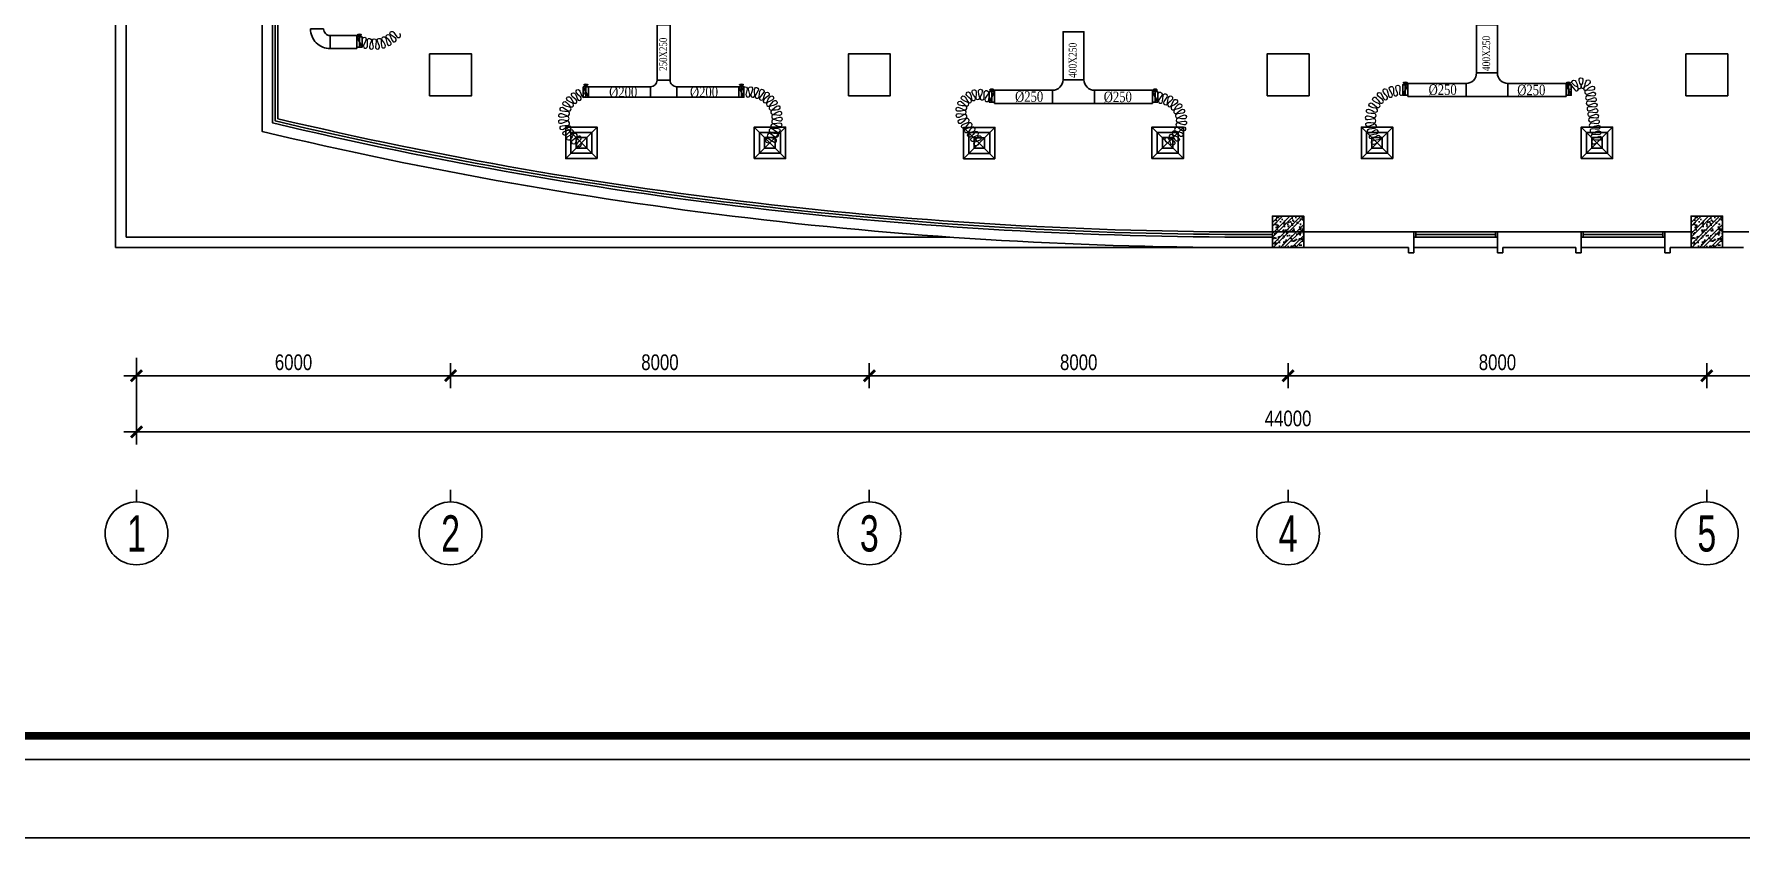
# Model space of a CAD drawing. Header units: metres. Extents: x 352651 to 1421851, y -87441 to -24441.
# Drawn here: x 1171776 to 1204382, y -87441 to -72082 of the extents above; entities that cross this region are included whole.
import ezdxf
from ezdxf.enums import TextEntityAlignment as Align

# ---------------------------------------------------------------- set-up
doc = ezdxf.new("R2010")
doc.units = ezdxf.units.M
doc.header["$LTSCALE"] = 300
doc.header["$MEASUREMENT"] = 0
doc.header["$PDMODE"] = 2
doc.linetypes.add('DASHED2', pattern=[0.375, 0.25, -0.125])
doc.layers.get('0').update_dxf_attribs({"linetype": 'CONTINUOUS'})
doc.layers.get('Defpoints').update_dxf_attribs({"linetype": 'CONTINUOUS'})
for name, color, linetype in [('0-TEXT', 7, 'CONTINUOUS'), ('0-THAY', 7, 'CONTINUOUS'), ('CUA', 8, 'CONTINUOUS'), ('CUAGIO', 2, 'CONTINUOUS'), ('DIM', 1, 'CONTINUOUS'), ('HATCH', 145, 'CONTINUOUS'), ('NOITHAT', 145, 'CONTINUOUS'), ('TEXT', 4, 'CONTINUOUS'), ('THAY', 9, 'CONTINUOUS'), ('TUONG', 7, 'CONTINUOUS'), ('vach', 6, 'CONTINUOUS')]:
    doc.layers.add(name, color=color, linetype=linetype)
doc.layers.add('noi mem', color=5, linetype='BATTING', lineweight=0)
doc.styles.add('CHUKICHTHUOC', font='vnshx.shx', dxfattribs={"width": 0.8, "height": 300, "bigfont": '@extfont2.shx'})
doc.styles.add('CHUTENTRUC', font='VnAvantH.TTF', dxfattribs={"width": 0.8})
doc.styles.add('PHU', font='vntimeh.shx', dxfattribs={"width": 0.8})
doc.linetypes.add('BATTING', pattern='A,0.0001,-0.1,[134,ltypeshp.shx,S=0.1,R=0,X=-0.1,Y=0],-0.2,[134,ltypeshp.shx,S=0.1,R=180,X=0.1,Y=0],-0.1', length=0.4001)
doc.dimstyles.new('150', dxfattribs={"dimscale": 150, "dimtxt": 2, "dimasz": 0.1, "dimexe": 1, "dimexo": 0, "dimgap": 0.7, "dimtad": 1, "dimdec": 0, "dimzin": 0, "dimdsep": 46, "dimtxsty": 'CHUKICHTHUOC', "dimblk": 'ARR', "dimcen": 0, "dimdle": 1, "dimclrd": 3, "dimclre": 3, "dimclrt": 3, "dimadec": 0, "dimazin": 0, "dimtfac": 1, "dimtdec": 0, "dimtix": 1, "dimtmove": 2, "dimatfit": 3, "dimldrblk": 'ARR', "dimfxl": 1, "dimtolj": 1, "dimtzin": 0, "dimarcsym": 0})

# ---------------------------------------------------------------- blocks, each defined once
blk = doc.blocks.new('ARR')
at = {"color": 1}
for p, q in [((-16, 0), (16, 0)), ((0, -16), (0, 16))]:
    blk.add_line(p, q, dxfattribs=at)
at = {"color": 3, "const_width": 3.6}
blk.add_lwpolyline([(-7.1, -7.1), (7.1, 7.1)], dxfattribs=at)
blk = doc.blocks.new('*D122')
at = {"layer": 'Defpoints', "color": 0, "transparency": 16777216}
for p in [(1179732, -78749), (1187732, -78609), (1187732, -78749)]:
    blk.add_point(p, dxfattribs=at)
at = {"layer": 'DIM', "color": 3, "lineweight": -2, "transparency": 16777216}
for p, q in [((1179732, -78749), (1179732, -78459)), ((1187732, -78749), (1187732, -78459)), ((1179747, -78609), (1187717, -78609))]:
    blk.add_line(p, q, dxfattribs=at)
at = {"layer": 'DIM', "color": 3, "lineweight": -2, "transparency": 16777216, "xscale": 15, "yscale": 15, "zscale": 15, "rotation": 180}
blk.add_blockref('ARR', (1179732, -78609), dxfattribs=at)
at = {"layer": 'DIM', "color": 3, "lineweight": -2, "transparency": 16777216, "xscale": 15, "yscale": 15, "zscale": 15}
blk.add_blockref('ARR', (1187732, -78609), dxfattribs=at)
at = {"layer": 'DIM', "color": 3, "transparency": 16777216, "insert": (1183732, -78354), "char_height": 300, "attachment_point": 5, "style": 'CHUKICHTHUOC'}
blk.add_mtext('\\A1;8000', dxfattribs=at)
blk = doc.blocks.new('*D123')
at = {"layer": 'Defpoints', "color": 0, "transparency": 16777216}
for p in [(1187732, -78749), (1195732, -78609), (1195732, -78749)]:
    blk.add_point(p, dxfattribs=at)
at = {"layer": 'DIM', "color": 3, "lineweight": -2, "transparency": 16777216}
for p, q in [((1187732, -78749), (1187732, -78459)), ((1195732, -78749), (1195732, -78459)), ((1187747, -78609), (1195717, -78609))]:
    blk.add_line(p, q, dxfattribs=at)
at = {"layer": 'DIM', "color": 3, "lineweight": -2, "transparency": 16777216, "xscale": 15, "yscale": 15, "zscale": 15, "rotation": 180}
blk.add_blockref('ARR', (1187732, -78609), dxfattribs=at)
at = {"layer": 'DIM', "color": 3, "lineweight": -2, "transparency": 16777216, "xscale": 15, "yscale": 15, "zscale": 15}
blk.add_blockref('ARR', (1195732, -78609), dxfattribs=at)
at = {"layer": 'DIM', "color": 3, "transparency": 16777216, "insert": (1191732, -78354), "char_height": 300, "attachment_point": 5, "style": 'CHUKICHTHUOC'}
blk.add_mtext('\\A1;8000', dxfattribs=at)
blk = doc.blocks.new('*D124')
at = {"layer": 'Defpoints', "color": 0, "transparency": 16777216}
for p in [(1195732, -78749), (1203732, -78609), (1203732, -78749)]:
    blk.add_point(p, dxfattribs=at)
at = {"layer": 'DIM', "color": 3, "lineweight": -2, "transparency": 16777216}
for p, q in [((1195732, -78749), (1195732, -78459)), ((1203732, -78749), (1203732, -78459)), ((1195747, -78609), (1203717, -78609))]:
    blk.add_line(p, q, dxfattribs=at)
at = {"layer": 'DIM', "color": 3, "lineweight": -2, "transparency": 16777216, "xscale": 15, "yscale": 15, "zscale": 15, "rotation": 180}
blk.add_blockref('ARR', (1195732, -78609), dxfattribs=at)
at = {"layer": 'DIM', "color": 3, "lineweight": -2, "transparency": 16777216, "xscale": 15, "yscale": 15, "zscale": 15}
blk.add_blockref('ARR', (1203732, -78609), dxfattribs=at)
at = {"layer": 'DIM', "color": 3, "transparency": 16777216, "insert": (1199732, -78354), "char_height": 300, "attachment_point": 5, "style": 'CHUKICHTHUOC'}
blk.add_mtext('\\A1;8000', dxfattribs=at)
blk = doc.blocks.new('*D125')
at = {"layer": 'Defpoints', "color": 0, "transparency": 16777216}
for p in [(1203732, -78749), (1211732, -78609), (1211732, -78749)]:
    blk.add_point(p, dxfattribs=at)
at = {"layer": 'DIM', "color": 3, "lineweight": -2, "transparency": 16777216}
for p, q in [((1203732, -78749), (1203732, -78459)), ((1211732, -78749), (1211732, -78459)), ((1203747, -78609), (1211717, -78609))]:
    blk.add_line(p, q, dxfattribs=at)
at = {"layer": 'DIM', "color": 3, "lineweight": -2, "transparency": 16777216, "xscale": 15, "yscale": 15, "zscale": 15, "rotation": 180}
blk.add_blockref('ARR', (1203732, -78609), dxfattribs=at)
at = {"layer": 'DIM', "color": 3, "lineweight": -2, "transparency": 16777216, "xscale": 15, "yscale": 15, "zscale": 15}
blk.add_blockref('ARR', (1211732, -78609), dxfattribs=at)
at = {"layer": 'DIM', "color": 3, "transparency": 16777216, "insert": (1207732, -78354), "char_height": 300, "attachment_point": 5, "style": 'CHUKICHTHUOC'}
blk.add_mtext('\\A1;8000', dxfattribs=at)
blk = doc.blocks.new('*D127')
at = {"layer": 'Defpoints', "color": 0, "transparency": 16777216}
for p in [(1173732, -78265), (1217732, -78265), (1217732, -79683)]:
    blk.add_point(p, dxfattribs=at)
at = {"layer": 'DIM', "color": 3, "lineweight": -2, "transparency": 16777216}
for p, q in [((1173732, -78265), (1173732, -79833)), ((1217732, -78265), (1217732, -79833)), ((1173747, -79683), (1217717, -79683))]:
    blk.add_line(p, q, dxfattribs=at)
at = {"layer": 'DIM', "color": 3, "lineweight": -2, "transparency": 16777216, "xscale": 15, "yscale": 15, "zscale": 15, "rotation": 180}
blk.add_blockref('ARR', (1173732, -79683), dxfattribs=at)
at = {"layer": 'DIM', "color": 3, "lineweight": -2, "transparency": 16777216, "xscale": 15, "yscale": 15, "zscale": 15}
blk.add_blockref('ARR', (1217732, -79683), dxfattribs=at)
at = {"layer": 'DIM', "color": 3, "transparency": 16777216, "insert": (1195732, -79428), "char_height": 300, "attachment_point": 5, "style": 'CHUKICHTHUOC'}
blk.add_mtext('\\A1;44000', dxfattribs=at)
blk = doc.blocks.new('*D131')
at = {"layer": 'Defpoints', "color": 0, "transparency": 16777216}
for p in [(1173732, -78749), (1179732, -78609), (1179732, -78749)]:
    blk.add_point(p, dxfattribs=at)
at = {"layer": 'DIM', "color": 3, "lineweight": -2, "transparency": 16777216}
for p, q in [((1173732, -78749), (1173732, -78459)), ((1179732, -78749), (1179732, -78459)), ((1173747, -78609), (1179717, -78609))]:
    blk.add_line(p, q, dxfattribs=at)
at = {"layer": 'DIM', "color": 3, "lineweight": -2, "transparency": 16777216, "xscale": 15, "yscale": 15, "zscale": 15, "rotation": 180}
blk.add_blockref('ARR', (1173732, -78609), dxfattribs=at)
at = {"layer": 'DIM', "color": 3, "lineweight": -2, "transparency": 16777216, "xscale": 15, "yscale": 15, "zscale": 15}
blk.add_blockref('ARR', (1179732, -78609), dxfattribs=at)
at = {"layer": 'DIM', "color": 3, "transparency": 16777216, "insert": (1176732, -78354), "char_height": 300, "attachment_point": 5, "style": 'CHUKICHTHUOC'}
blk.add_mtext('\\A1;6000', dxfattribs=at)
blk = doc.blocks.new('cot1')
at = {"layer": 'vach'}
blk.add_lwpolyline([(-400, -400), (400, -400), (400, 400), (-400, 400)], close=True, dxfattribs=at)
blk = doc.blocks.new('TENTRUC')
at = {"layer": '0-THAY'}
blk.add_line((0, -1.4), (0, -0.4), dxfattribs=at)
blk.add_circle((0, -4), 2.6, dxfattribs=at)
at = {"layer": '0-TEXT', "style": 'CHUTENTRUC', "width": 0.7}
blk.add_attdef('E5', text='', height=3, dxfattribs=at).set_placement((0, -4), align=Align.MIDDLE_CENTER)
blk = doc.blocks.new('SAD')
at = {"layer": 'CUAGIO', "color": 8}
for p, q in [((-300, -300), (300, 300)), ((300, -300), (-300, 300))]:
    blk.add_line(p, q, dxfattribs=at)
at = {"layer": 'CUAGIO'}
blk.add_lwpolyline([(300, -300), (300, 300), (-300, 300), (-300, -300)], close=True, dxfattribs=at)
at = {"layer": 'CUAGIO', "color": 8}
for points in [[(200, -200), (200, 200), (-200, 200), (-200, -200)], [(100, -100), (100, 100), (-100, 100), (-100, -100)]]:
    blk.add_lwpolyline(points, close=True, dxfattribs=at)
blk = doc.blocks.new('1-van gio D200')
at = {"layer": 'CUAGIO'}
h = blk.add_hatch(dxfattribs=at)
h.set_pattern_fill('ANSI31', color=256, scale=100, style=0)
edge = h.paths.add_edge_path()
edge.add_ellipse((486127, -58494), major_axis=(-38.1, 0), ratio=0.310482, start_angle=0, end_angle=360, ccw=False)
for p, q in [((486167, -58437), (486087, -58277)), ((486127, -58257), (486127, -58494))]:
    blk.add_line(p, q, dxfattribs=at)
at = {"layer": 'CUAGIO', "const_width": 3}
for points in [[(486127, -58457), (486177, -58457), (486177, -58257), (486077, -58257), (486077, -58457), (486127, -58457)], [(486167, -58437), (486087, -58277)], [(486127, -58257), (486127, -58494)]]:
    blk.add_lwpolyline(points, dxfattribs=at)
at = {"layer": 'CUAGIO'}
blk.add_lwpolyline([(486177, -58457), (486077, -58457), (486077, -58257), (486177, -58257)], close=True, dxfattribs=at)
at = {"layer": 'CUAGIO', "const_width": 5.35}
blk.add_lwpolyline([(486131, -58357, -1), (486123, -58357, -1)], format="xyb", close=True, dxfattribs=at)
at = {"layer": 'CUAGIO', "extrusion": (0, 0, -1)}
blk.add_ellipse((486127, -58494), major_axis=(-38.1, 0), ratio=0.310482, start_param=-1.570796, end_param=4.712389, dxfattribs=at)

msp = doc.modelspace()

# ---------------------------------------------------------------- hatches: boundary and pattern name
at = {"layer": 'NOITHAT', "linetype": 'Continuous'}
h = msp.add_hatch(dxfattribs=at)
h.set_pattern_fill('ANSI32,_O', color=256, scale=400)
h.set_pattern_definition([(45, (825834.75, -388850.56), (-106.066017, 106.066017), []), (45, (825905.46, -388850.56), (-106.066017, 106.066017), [])])
h.paths.add_polyline_path([(1195732.1, -75959.6), (1195732.1, -75559.6), (1195432.1, -75559.6), (1195432.1, -75959.6)])
h.paths.add_polyline_path([(1196032.1, -75959.6), (1196032.1, -75559.6), (1195732.1, -75559.6), (1195732.1, -75959.6)])
h.paths.add_polyline_path([(1195732.1, -75959.6), (1195732.1, -76159.6), (1196032.1, -76159.6), (1196032.1, -75959.6)])
h.paths.add_polyline_path([(1195732.1, -76159.6), (1195732.1, -75959.6), (1195432.1, -75959.6), (1195432.1, -76159.6)])
h = msp.add_hatch(dxfattribs=at)
h.set_pattern_fill('AR-CONC,_O', color=256, scale=30)
h.set_pattern_definition([(50, (825834.75, -388850.56), (215.178055, -18.82564), [22.5, -247.5]), (355, (825834.75, -388850.56), (-41.6254, 225.65764), [18, -198]), (100.4514, (825852.68, -388852.12), (173.552815, 206.83186), [19.12206, -210.34263]), (46.1842, (825834.75, -388790.56), (320.17231, -49.6557), [33.75, -371.25]), (96.6356, (825861.43, -388794.7), (280.39881, 292.23536), [28.68309, -315.5139]), (351.1842, (825834.75, -388790.56), (280.39858, 292.23558), [27, -297]), (21, (825864.75, -388805.56), (179.072116, -120.78567), [22.5, -247.5]), (326, (825864.75, -388805.56), (72.9946, 217.54501), [18, -198]), (71.4514, (825879.68, -388815.62), (252.06679, 96.75915), [19.12206, -210.34263]), (37.5, (825834.75, -388850.556), (3.647957, 99.868156), [0, -195.6, 0, -201, 0, -198.75]), (7.5, (825834.75, -388850.56), (78.920861, 118.323514), [0, -114.6, 0, -191.1, 0, -75.75]), (327.5, (825767.85, -388850.556), (160.146731, -6.766462), [0, -75, 0, -234, 0, -310.5]), (317.5, (825737.85, -388850.56), (174.95585, 30.031495), [0, -97.5, 0, -155.4, 0, -220.5])])
h.paths.add_polyline_path([(1195732.1, -75959.6), (1195732.1, -75559.6), (1195432.1, -75559.6), (1195432.1, -75959.6)])
h.paths.add_polyline_path([(1196032.1, -75959.6), (1196032.1, -75559.6), (1195732.1, -75559.6), (1195732.1, -75959.6)])
h.paths.add_polyline_path([(1195732.1, -75959.6), (1195732.1, -76159.6), (1196032.1, -76159.6), (1196032.1, -75959.6)])
h.paths.add_polyline_path([(1195732.1, -76159.6), (1195732.1, -75959.6), (1195432.1, -75959.6), (1195432.1, -76159.6)])
h = msp.add_hatch(dxfattribs=at)
h.set_pattern_fill('ANSI32,_O', color=256, scale=400)
h.set_pattern_definition([(45, (833834.75, -388850.56), (-106.066017, 106.066017), []), (45, (833905.46, -388850.56), (-106.066017, 106.066017), [])])
h.paths.add_polyline_path([(1203732.1, -75959.6), (1203732.1, -75559.6), (1203432.1, -75559.6), (1203432.1, -75959.6)])
h.paths.add_polyline_path([(1204032.1, -75959.6), (1204032.1, -75559.6), (1203732.1, -75559.6), (1203732.1, -75959.6)])
h.paths.add_polyline_path([(1203732.1, -75959.6), (1203732.1, -76159.6), (1204032.1, -76159.6), (1204032.1, -75959.6)])
h.paths.add_polyline_path([(1203732.1, -76159.6), (1203732.1, -75959.6), (1203432.1, -75959.6), (1203432.1, -76159.6)])
h = msp.add_hatch(dxfattribs=at)
h.set_pattern_fill('AR-CONC,_O', color=256, scale=30)
h.set_pattern_definition([(50, (833834.75, -388850.56), (215.178055, -18.82564), [22.5, -247.5]), (355, (833834.75, -388850.56), (-41.6254, 225.65764), [18, -198]), (100.4514, (833852.68, -388852.12), (173.552815, 206.83186), [19.12206, -210.34263]), (46.1842, (833834.75, -388790.56), (320.17231, -49.6557), [33.75, -371.25]), (96.6356, (833861.43, -388794.7), (280.39881, 292.23536), [28.68309, -315.5139]), (351.1842, (833834.75, -388790.56), (280.39858, 292.23558), [27, -297]), (21, (833864.75, -388805.56), (179.072116, -120.78567), [22.5, -247.5]), (326, (833864.75, -388805.56), (72.9946, 217.54501), [18, -198]), (71.4514, (833879.68, -388815.62), (252.06679, 96.75915), [19.12206, -210.34263]), (37.5, (833834.75, -388850.556), (3.647957, 99.868156), [0, -195.6, 0, -201, 0, -198.75]), (7.5, (833834.75, -388850.56), (78.920861, 118.323514), [0, -114.6, 0, -191.1, 0, -75.75]), (327.5, (833767.85, -388850.556), (160.146731, -6.766462), [0, -75, 0, -234, 0, -310.5]), (317.5, (833737.85, -388850.56), (174.95585, 30.031495), [0, -97.5, 0, -155.4, 0, -220.5])])
h.paths.add_polyline_path([(1203732.1, -75959.6), (1203732.1, -75559.6), (1203432.1, -75559.6), (1203432.1, -75959.6)])
h.paths.add_polyline_path([(1204032.1, -75959.6), (1204032.1, -75559.6), (1203732.1, -75559.6), (1203732.1, -75959.6)])
h.paths.add_polyline_path([(1203732.1, -75959.6), (1203732.1, -76159.6), (1204032.1, -76159.6), (1204032.1, -75959.6)])
h.paths.add_polyline_path([(1203732.1, -76159.6), (1203732.1, -75959.6), (1203432.1, -75959.6), (1203432.1, -76159.6)])

# ---------------------------------------------------------------- linework, layer by layer
for const_width in [150, 51.9]:
    msp.add_lwpolyline([(1159500.9, -85490.5), (1241700.9, -85490.5), (1241700.9, -26390.5), (1159500.9, -26390.5)], close=True, dxfattribs=dict(const_width=const_width))
at = {"layer": 'CUA', "linetype": 'Continuous'}
for p, q in [((1199732.1, -75859.6), (1198132.1, -75859.6)), ((1198132.1, -75959.6), (1199732.1, -75959.6)), ((1199692.1, -75909.6), (1198172.1, -75909.6)), ((1202932.1, -75859.6), (1201332.1, -75859.6)), ((1201332.1, -75959.6), (1202932.1, -75959.6)), ((1202892.1, -75909.6), (1201372.1, -75909.6))]:
    msp.add_line(p, q, dxfattribs=at)
for points in [[(1195426.9, -75959.6, -0.0595991), (1176332.1, -73780.3), (1176332.1, -70559.6)], [(1195425.5, -75909.7, -0.0594735), (1176382.1, -73739.9), (1176382.1, -70559.6)], [(1195424.2, -75859.7, -0.0593477), (1176432.1, -73699.5), (1176432.1, -70559.6)]]:
    msp.add_lwpolyline(points, format="xyb", dxfattribs=at)
for points in [[(1198132.1, -75859.6), (1198172.1, -75859.6), (1198172.1, -75959.6), (1198132.1, -75959.6)], [(1199732.1, -75859.6), (1199692.1, -75859.6), (1199692.1, -75959.6), (1199732.1, -75959.6)], [(1201332.1, -75859.6), (1201372.1, -75859.6), (1201372.1, -75959.6), (1201332.1, -75959.6)], [(1202932.1, -75859.6), (1202892.1, -75859.6), (1202892.1, -75959.6), (1202932.1, -75959.6)]]:
    msp.add_lwpolyline(points, close=True, dxfattribs=at)
at = {"layer": 'CUAGIO'}
for p, q in [((1177432.1, -72108.6), (1177432.1, -72358.6)), ((1177942.1, -72108.6), (1177942.1, -72358.6)), ((1183927, -72962.6), (1183677, -72962.6)), ((1191832.1, -72955.8), (1191432.1, -72955.8)), ((1198022, -73024.2), (1198022, -73274.2)), ((1199132.1, -73024.2), (1199132.1, -73274.2)), ((1199732.1, -72824.2), (1199332.1, -72824.2)), ((1199932.3, -73024.2), (1199932.3, -73274.2)), ((1201042.3, -73024.2), (1201042.3, -73274.2)), ((1182366.8, -73087.6), (1182366.8, -73287.6)), ((1182366.8, -73287.6), (1183552, -73287.6)), ((1183552, -73087.6), (1183552, -73287.6)), ((1185237.2, -73287.6), (1183552, -73287.6)), ((1184052, -73087.6), (1184052, -73287.6)), ((1185237.2, -73087.6), (1185237.2, -73287.6)), ((1190122, -73155.8), (1190122, -73405.8)), ((1191232.1, -73155.8), (1191232.1, -73405.8)), ((1192032.3, -73155.8), (1192032.3, -73405.8)), ((1193142.3, -73155.8), (1193142.3, -73405.8))]:
    msp.add_line(p, q, dxfattribs=at)
at = {"layer": 'CUAGIO', "ltscale": 1.5}
for p, q in [((1198022, -73274.2), (1201042.3, -73274.2)), ((1190122, -73405.8), (1193142.3, -73405.8))]:
    msp.add_line(p, q, dxfattribs=at)
at = {"layer": 'CUAGIO'}
msp.add_lwpolyline([(1177307.1, -71983.6), (1177057.1, -71983.6), (1177057.1, -71983.6, 0.4142136), (1177432.1, -72358.6), (1177432.1, -72358.6), (1177432.1, -72108.6, -0.4142136), (1177307.1, -71983.6)], format="xyb", close=True, dxfattribs=at)
for points in [[(1182366.8, -73087.6), (1183552, -73087.6, 0.4142136), (1183677, -72962.6), (1183677, -71903.5), (1183927, -71903.5), (1183927, -72962.6, 0.4142136), (1184052, -73087.6), (1185237.2, -73087.6)], [(1190122, -73155.8), (1191232.1, -73155.8, 0.4142136), (1191432.1, -72955.8), (1191432.1, -72035.8), (1191832.1, -72035.8), (1191832.1, -72955.8, 0.4142136), (1192032.1, -73155.8), (1193142.3, -73155.8)], [(1198022, -73024.2), (1199132.1, -73024.2, 0.4142136), (1199332.1, -72824.2), (1199332.1, -71904.2), (1199732.1, -71904.2), (1199732.1, -72824.2, 0.4142136), (1199932.1, -73024.2), (1201042.3, -73024.2)]]:
    msp.add_lwpolyline(points, format="xyb", dxfattribs=at)
for points in [[(1177942.1, -72108.6), (1177432.1, -72108.6)], [(1177432.1, -72358.6), (1177942.1, -72358.6)]]:
    msp.add_lwpolyline(points, dxfattribs=at)
msp.add_lwpolyline([(1177942.1, -72133.6), (1177992.1, -72133.6), (1177992.1, -72333.6), (1177942.1, -72333.6)], close=True, dxfattribs=at)
at = {"layer": 'Defpoints', "linetype": 'DASHED2'}
msp.add_lwpolyline([(1154550.9, -87440.5), (1243650.9, -87440.5), (1243650.9, -24440.5), (1154550.9, -24440.5)], close=True, dxfattribs=at)
msp.add_lwpolyline([(1154550.9, -87440.5), (1243650.9, -87440.5), (1243650.9, -24440.5), (1154550.9, -24440.5)], close=True, dxfattribs=at)
at = {"layer": 'HATCH', "linetype": 'ByBlock'}
msp.add_lwpolyline([(1159050.9, -85940.5), (1242150.9, -85940.5), (1242150.9, -25940.5), (1159050.9, -25940.5)], close=True, dxfattribs=at)
at = {"layer": 'noi mem', "linetype": 'ByBlock', "ltscale": 1.5}
for points in [[(1178042.1, -72233.6), (1178043.1, -72182.4, -1.3333333), (1178116, -72200.1), (1178093.5, -72246.1), (1178071.1, -72292.1, 1.3333333), (1178144, -72309.8), (1178145, -72258.6), (1178142.9, -72208, -1.3333333), (1178216.8, -72221.4), (1178197.1, -72268), (1178182, -72317.6, 1.3333333), (1178256.7, -72323.7), (1178249.9, -72272.3), (1178238.1, -72223.1, -1.3333333), (1178313.1, -72222), (1178302.8, -72271.5), (1178297.5, -72323.1, 1.3333333), (1178372.1, -72314.7), (1178355.5, -72265.6), (1178334.5, -72219.6, -1.3333333), (1178407.8, -72204.1), (1178407.3, -72254.6), (1178412, -72306.2, 1.3333333), (1178483.5, -72283.7), (1178457.8, -72238.7), (1178428.3, -72197.6, -1.3333333), (1178497.3, -72168.2), (1178506.5, -72218), (1178521.1, -72267.7, 1.3333333), (1178586.9, -72231.8), (1178553, -72192.6), (1178516.1, -72157.9, -1.3333333), (1178578.2, -72115.8), (1178596.8, -72162.8), (1178620.7, -72208.8, 1.3333333), (1178678.4, -72160.9), (1178637.5, -72129), (1178594.7, -72102.1, -1.3333333), (1178647.5, -72048.8), (1178674.8, -72091.4), (1178707.1, -72131.9, 1.3333333), (1178754.5, -72073.8)], [(1201142.3, -73149.2), (1201097.1, -73125.2, -1.3333333), (1201145.6, -73068), (1201176.7, -73108.6), (1201207.7, -73149.3, 1.3333333), (1201256.3, -73092.1), (1201211.2, -73068.1), (1201170.3, -73033.9, -1.3333333), (1201229.3, -72987.5), (1201252.9, -73035.3), (1201258.7, -73084, 1.3333333), (1201329.3, -73058.8), (1201302.8, -73017.4), (1201290.8, -72965.5, -1.3333333), (1201365.8, -72964), (1201355.8, -73016.3), (1201331, -73058.7, 1.3333333), (1201402.6, -73081.1), (1201406.4, -73032.2), (1201428.1, -72983.5, -1.3333333), (1201488.8, -73027.5), (1201449.4, -73063.3), (1201404, -73082.2, 1.3333333), (1201447.7, -73143.2), (1201480.2, -73106.4), (1201526.8, -73080.6, -1.3333333), (1201548.8, -73152.3), (1201495.7, -73157.1), (1201444.7, -73153.1, 1.3333333), (1201454.8, -73227.4), (1201502.9, -73209.9), (1201551, -73192.3, -1.3333333), (1201561.1, -73266.6), (1201510.1, -73262.6), (1201459.1, -73258.6, 1.3333333), (1201469.2, -73332.9), (1201517.3, -73315.4), (1201565.3, -73297.9, -1.3333333), (1201575.4, -73372.2), (1201524.4, -73368.1), (1201473.4, -73364.1, 1.3333333), (1201483.5, -73438.4), (1201531.6, -73420.9), (1201579.7, -73403.4, -1.3333333), (1201589.8, -73477.7), (1201538.8, -73473.7), (1201487.8, -73469.6, 1.3333333), (1201497.9, -73543.9), (1201546, -73526.4), (1201594.1, -73508.9, -1.3333333), (1201604.2, -73583.2), (1201553.2, -73579.2), (1201502.1, -73575.2, 1.3333333), (1201512.3, -73649.5), (1201560.3, -73631.9), (1201608.4, -73614.4, -1.3333333), (1201618.5, -73688.7), (1201567.5, -73684.7), (1201516.5, -73680.7, 1.3333333), (1201526.6, -73755), (1201574.7, -73737.5), (1201622.8, -73720, -1.3333333), (1201632.9, -73794.3), (1201581.9, -73790.2), (1201530.9, -73786.2, 1.3333333), (1201541, -73860.5), (1201589.1, -73843), (1201637.1, -73825.5, -1.3333333), (1201647.2, -73899.8), (1201596.2, -73895.8), (1201545.2, -73891.7, 1.3333333), (1201555.3, -73966), (1201603.4, -73948.5), (1201651.5, -73931, -1.3333333), (1201661.6, -74005.3), (1201610.6, -74001.3), (1201559.6, -73997.2, 1.3333333), (1201569.7, -74071.6), (1201617.8, -74054), (1201665.9, -74036.5, -1.3333333), (1201676, -74110.8), (1201625, -74106.8), (1201573.9, -74102.8, 1.3333333), (1201584.1, -74177.1), (1201632.1, -74159.6)], [(1182232.1, -74159.6), (1182217.9, -74208.7, -1.3333333), (1182152, -74173), (1182185.5, -74134.3), (1182218.9, -74095.6, 1.3333333), (1182153, -74059.8), (1182138.8, -74108.9), (1182120.9, -74157.7, -1.3333333), (1182057.6, -74117.5), (1182094, -74080.5), (1182133.4, -74049, 1.3333333), (1182074.9, -74002), (1182052.6, -74047.3), (1182024.4, -74090.9, -1.3333333), (1181971.5, -74037.7), (1182015.2, -74009.7), (1182060.6, -73987.6, 1.3333333), (1182013.9, -73928.9), (1181982.2, -73968.1), (1181945, -74004.4, -1.3333333), (1181905.2, -73940.9), (1181954, -73923.2), (1182003.1, -73911.7, 1.3333333), (1181970.6, -73844.1), (1181931, -73875.4), (1181886.7, -73902.6, -1.3333333), (1181861.9, -73831.8), (1181913.4, -73825.3), (1181963.9, -73825, 1.3333333), (1181947, -73751.9), (1181901.5, -73773.6), (1181852.3, -73790.3, -1.3333333), (1181843.7, -73715.8), (1181895.4, -73720.9), (1181944.7, -73731.7, 1.3333333), (1181944.4, -73656.7), (1181895.2, -73667.9), (1181843.6, -73673.3, -1.3333333), (1181851.6, -73598.7), (1181900.9, -73615.1), (1181946.6, -73636.5, 1.3333333), (1181962.9, -73563.3), (1181912.4, -73563.3), (1181860.9, -73557.2, -1.3333333), (1181885.2, -73486.3), (1181929.6, -73513.1), (1181969.5, -73544.1, 1.3333333), (1182001.5, -73476.3), (1181952.3, -73465.1), (1181903.4, -73447.8, -1.3333333), (1181942.7, -73384), (1181980.2, -73420), (1182012.2, -73459, 1.3333333), (1182058.4, -73399.9), (1182012.9, -73378.2), (1181969, -73350.5, -1.3333333), (1182021.5, -73297), (1182050, -73340.3), (1182072.6, -73385.4, 1.3333333), (1182130.8, -73338), (1182091.1, -73306.8), (1182053.8, -73271.6, -1.3333333), (1182115.7, -73229.3), (1182134.9, -73276.8), (1182153.9, -73324.4, 1.3333333), (1182216, -73282.3), (1182178.9, -73247.1), (1182141.8, -73211.8, -1.3333333), (1182203.9, -73169.8), (1182222.9, -73217.3), (1182241.8, -73264.9, 1.3333333), (1182303.9, -73222.8), (1182266.8, -73187.6)], [(1185337.2, -73187.6), (1185324, -73137.7, -1.3333333), (1185399, -73136.6), (1185387.3, -73186.8), (1185375.6, -73237, 1.3333333), (1185450.6, -73235.9), (1185437.4, -73186.1), (1185426.7, -73135.1, -1.3333333), (1185501.7, -73137.6), (1185487.5, -73187.8), (1185468.8, -73235.2, 1.3333333), (1185543.2, -73244.8), (1185537.2, -73194.2), (1185536.4, -73142.1, -1.3333333), (1185609.5, -73158.9), (1185586, -73205.4), (1185558.7, -73248.4, 1.3333333), (1185629.8, -73272), (1185633.6, -73221.2), (1185642.7, -73169.9, -1.3333333), (1185711.3, -73200.3), (1185679.4, -73241.5), (1185644.4, -73278.5, 1.3333333), (1185709.7, -73315.2), (1185723.1, -73266), (1185741.8, -73217.4, -1.3333333), (1185803.3, -73260.2), (1185764.2, -73294.7), (1185722.8, -73324.3, 1.3333333), (1185780, -73372.8), (1185802.4, -73327.1), (1185830, -73282.9, -1.3333333), (1185882.3, -73336.6), (1185837.4, -73363), (1185791, -73384.2, 1.3333333), (1185837.9, -73442.7), (1185868.7, -73402.1), (1185904.2, -73363.9, -1.3333333), (1185945.3, -73426.7), (1185896.2, -73444), (1185846.6, -73456, 1.3333333), (1185881.6, -73522.4), (1185919.5, -73488.3), (1185961.6, -73457.6, -1.3333333), (1185990, -73527), (1185938.5, -73534.7), (1185887.6, -73537.1, 1.3333333), (1185909.3, -73608.9), (1185953, -73582.7), (1186000.1, -73560.5, -1.3333333), (1186014.8, -73634.1), (1185962.8, -73631.8), (1185912.4, -73624.4, 1.3333333), (1185920, -73699), (1185967.9, -73681.6), (1186018.4, -73668.9, -1.3333333), (1186018.8, -73743.9), (1185968.2, -73731.8), (1185920.1, -73714.9, 1.3333333), (1185913.3, -73789.6), (1185963.7, -73781.7), (1186015.7, -73778.8, -1.3333333), (1186001.9, -73852.5), (1185954.4, -73830.9), (1185910.4, -73805.2, 1.3333333), (1185889.6, -73877.3), (1185940.5, -73879), (1185991.9, -73885.2, -1.3333333), (1185965.4, -73955.3), (1185922.8, -73925.9), (1185880.7, -73896.2, 1.3333333), (1185853.6, -73966.2), (1185904.7, -73972.6), (1185955.8, -73979.1, -1.3333333), (1185928.6, -74049.1), (1185886.5, -74019.4), (1185844.4, -73989.7, 1.3333333), (1185817.3, -74059.6), (1185868.4, -74066.1), (1185919.5, -74072.6, -1.3333333), (1185892.4, -74142.5), (1185850.3, -74112.8), (1185808.2, -74083.2, 1.3333333), (1185781, -74153.1), (1185832.1, -74159.6)], [(1189832.1, -74164.2), (1189798.4, -74203, -1.3333333), (1189754.8, -74141.9), (1189802.4, -74122.5), (1189850, -74103.2, 1.3333333), (1189806.4, -74042.1), (1189772.6, -74080.9), (1189738.8, -74119.6, -1.3333333), (1189695.2, -74058.5), (1189742.8, -74039.2), (1189790.4, -74019.8, 1.3333333), (1189746.9, -73958.7), (1189713.1, -73997.5), (1189679.3, -74036.2, -1.3333333), (1189635.7, -73975.2), (1189683.3, -73955.8), (1189730.9, -73936.4, 1.3333333), (1189687.3, -73875.4), (1189653.6, -73914.1), (1189619.8, -73952.8, -1.3333333), (1189576.2, -73891.8), (1189623.8, -73872.4), (1189671.4, -73853, 1.3333333), (1189627.8, -73792), (1189594, -73830.7), (1189560.2, -73869.4, -1.3333333), (1189516.7, -73808.4), (1189564.3, -73789), (1189611.8, -73770.6, 1.3333333), (1189569.2, -73708.9), (1189535.1, -73746.9), (1189495.3, -73780.8, -1.3333333), (1189460.9, -73714.2), (1189511.7, -73701.4), (1189562, -73697.1, 1.3333333), (1189538.1, -73626), (1189495.4, -73652.9), (1189447.2, -73673.4, -1.3333333), (1189434.4, -73599.5), (1189486.6, -73602.5), (1189535.9, -73613.4, 1.3333333), (1189534.4, -73538.4), (1189485.6, -73551.3), (1189433.5, -73556.4, -1.3333333), (1189443.4, -73482.1), (1189492.3, -73500.6), (1189536.1, -73525.7, 1.3333333), (1189557.1, -73453.7), (1189506.7, -73451.4), (1189455.4, -73440.7, -1.3333333), (1189487.1, -73372.7), (1189528.3, -73405.1), (1189562.5, -73442.2, 1.3333333), (1189604.1, -73379.7), (1189556.6, -73362.5), (1189511, -73336.9, -1.3333333), (1189561.5, -73281.5), (1189591.1, -73324.7), (1189612.7, -73370.3, 1.3333333), (1189671, -73323.2), (1189631, -73292.5), (1189595, -73254.5, -1.3333333), (1189659.9, -73216.7), (1189675.2, -73266.8), (1189682.1, -73316.8, 1.3333333), (1189751.9, -73289.3), (1189722.8, -73248), (1189699.9, -73201, -1.3333333), (1189773.1, -73184.4), (1189772.7, -73236.7), (1189764.3, -73286.5, 1.3333333), (1189839.1, -73281.1), (1189823.8, -73233.1), (1189816, -73181.3, -1.3333333), (1189890.8, -73187.4), (1189874.8, -73237.2), (1189851.9, -73282.2, 1.3333333), (1189924.9, -73299.5), (1189924.6, -73249), (1189928.8, -73197.8, -1.3333333), (1190000.1, -73221.1), (1189973.3, -73264.9), (1189946.4, -73308.8, 1.3333333), (1190017.7, -73332.1), (1190022, -73280.8)], [(1193242.3, -73280.8), (1193246.2, -73229.6, -1.3333333), (1193317.6, -73252.5), (1193290.8, -73296.4), (1193264.1, -73340.4, 1.3333333), (1193335.5, -73363.3), (1193339.4, -73312), (1193343.2, -73260.7, -1.3333333), (1193414.6, -73283.6), (1193387.9, -73327.6), (1193359.2, -73369.4, 1.3333333), (1193429.4, -73395.9), (1193435.6, -73345.6), (1193448.2, -73295, -1.3333333), (1193514.8, -73329.4), (1193480.8, -73368.9), (1193443.3, -73403, 1.3333333), (1193505.5, -73445), (1193523, -73397.4), (1193547, -73351.1, -1.3333333), (1193603.9, -73400), (1193561.7, -73430.6), (1193517.3, -73455.1, 1.3333333), (1193568.1, -73510.3), (1193596.2, -73468.1), (1193630.2, -73428.5, -1.3333333), (1193674.3, -73489.2), (1193626.1, -73509.3), (1193577.3, -73522.9, 1.3333333), (1193614, -73588.3), (1193651.1, -73553.7), (1193693.3, -73523, -1.3333333), (1193722.2, -73592.2), (1193670.7, -73600.7), (1193620.1, -73602.7, 1.3333333), (1193640.7, -73674.8), (1193684.8, -73649.6), (1193732.9, -73629.5, -1.3333333), (1193745, -73703.5), (1193693, -73699.9), (1193643.3, -73690.2, 1.3333333), (1193646.7, -73765.1), (1193695.4, -73750.8), (1193746.9, -73742.3, -1.3333333), (1193741.6, -73817.1), (1193691.8, -73801.6), (1193645.7, -73780.6, 1.3333333), (1193631.8, -73854.3), (1193682.4, -73851.6), (1193734.4, -73855.3, -1.3333333), (1193712.1, -73926.9), (1193667.2, -73900.3), (1193627.1, -73869.2, 1.3333333), (1193596.6, -73937.7), (1193646.5, -73946.8), (1193696.3, -73962.3, -1.3333333), (1193658, -74026.8), (1193620.5, -73990.6), (1193588.7, -73951.2, 1.3333333), (1193543.2, -74010.8), (1193589.6, -74031.1), (1193634.5, -74057.7, -1.3333333), (1193582.4, -74111.6), (1193554.3, -74067.7), (1193532.4, -74022, 1.3333333), (1193474.3, -74069.5), (1193514.9, -74100), (1193553.8, -74133.6, -1.3333333), (1193493, -74177.4), (1193473.5, -74129.8), (1193454, -74082.2, 1.3333333), (1193393.2, -74126), (1193432.1, -74159.6)], [(1197432.1, -74159.6), (1197388.1, -74184.6, -1.3333333), (1197362.3, -74114.2), (1197412.2, -74104.9), (1197462, -74095.6, 1.3333333), (1197436.3, -74025.2), (1197392.2, -74050.2), (1197348.1, -74075.3, -1.3333333), (1197322.4, -74004.9), (1197372.2, -73995.6), (1197422.1, -73986.3, 1.3333333), (1197396.3, -73915.9), (1197352.2, -73940.9), (1197307.5, -73965.6, -1.3333333), (1197282.6, -73894.8), (1197332.9, -73886), (1197382.7, -73882, 1.3333333), (1197364.2, -73809.4), (1197318.6, -73829.7), (1197269.6, -73845.4, -1.3333333), (1197258.7, -73771.2), (1197310.1, -73772.1), (1197359.7, -73778.4, 1.3333333), (1197356.4, -73703.5), (1197307.6, -73714), (1197256.4, -73719.3, -1.3333333), (1197261, -73644.5), (1197311.1, -73655.9), (1197358.3, -73672.3, 1.3333333), (1197370.6, -73598.3), (1197320.6, -73598.5), (1197269.4, -73593.2, -1.3333333), (1197289.3, -73520.9), (1197336, -73542.4), (1197378.8, -73568.1, 1.3333333), (1197406, -73498.2), (1197357, -73488.2), (1197308, -73472.5, -1.3333333), (1197342.3, -73405.8), (1197383.6, -73436.4), (1197420.3, -73470.4, 1.3333333), (1197461.2, -73407.5), (1197415.3, -73387.7), (1197370.6, -73362.3, -1.3333333), (1197417.8, -73304), (1197451.9, -73342.5), (1197480.9, -73383.2, 1.3333333), (1197533.8, -73330.1), (1197493, -73301.3), (1197454.4, -73267.3, -1.3333333), (1197512.6, -73219.9), (1197538.1, -73264.5), (1197558.1, -73310.3, 1.3333333), (1197620.8, -73269.2), (1197586.8, -73232.7), (1197556, -73191.4, -1.3333333), (1197622.6, -73157), (1197638.4, -73205.9), (1197648.6, -73254.9, 1.3333333), (1197718.4, -73227.5), (1197692.6, -73184.7), (1197670.9, -73138.1, -1.3333333), (1197743.2, -73118), (1197748.7, -73169.2), (1197748.5, -73219.1, 1.3333333), (1197822.5, -73206.7), (1197806, -73159.5), (1197793.1, -73110.4, -1.3333333), (1197867.8, -73103.6), (1197864, -73154.3), (1197859.9, -73204.8, 1.3333333), (1197934.6, -73198.3), (1197922, -73149.2)]]:
    msp.add_lwpolyline(points, format="xyb", dxfattribs=at)
at = {"layer": 'THAY'}
for p, q in [((1173332.1, -76159.6), (1173332.1, -56359.6)), ((1173532.1, -75959.6), (1173532.1, -69159.6)), ((1189264.4, -75959.6), (1173532.1, -75959.6)), ((1195431.6, -76159.6), (1173332.1, -76159.6))]:
    msp.add_line(p, q, dxfattribs=at)
at = {"layer": 'THAY', "linetype": 'Continuous'}
for p, q in [((1198132.1, -76159.6), (1199732.1, -76159.6)), ((1201332.1, -76159.6), (1202932.1, -76159.6))]:
    msp.add_line(p, q, dxfattribs=at)
at = {"layer": 'THAY', "linetype": 'ByBlock'}
msp.add_lwpolyline([(1159050.9, -85940.5), (1242150.9, -85940.5), (1242150.9, -25940.5), (1159050.9, -25940.5)], close=True, dxfattribs=at)
at = {"layer": 'THAY'}
msp.add_lwpolyline([(1195432.1, -76159.6, -0.0601002), (1176132.1, -73941.6), (1176132.1, -70559.6)], format="xyb", dxfattribs=at)
at = {"layer": 'TUONG'}
for p, q in [((1195432.1, -75859.6), (1195432.1, -76159.6)), ((1195432.1, -75859.6), (1198132.1, -75859.6)), ((1198132.1, -76259.6), (1198132.1, -75859.6)), ((1199732.1, -76259.6), (1199732.1, -75859.6)), ((1199732.1, -75859.6), (1201332.1, -75859.6)), ((1201332.1, -76259.6), (1201332.1, -75859.6)), ((1202932.1, -76259.6), (1202932.1, -75859.6)), ((1202932.1, -75859.6), (1203432.1, -75859.6)), ((1204032.1, -75859.6), (1204532.1, -75859.6)), ((1195432.1, -76159.6), (1198032.1, -76159.6)), ((1198032.1, -76259.6), (1198032.1, -76159.6)), ((1198032.1, -76259.6), (1198132.1, -76259.6)), ((1199832.1, -76259.6), (1199732.1, -76259.6)), ((1199832.1, -76159.6), (1201232.1, -76159.6)), ((1199832.1, -76259.6), (1199832.1, -76159.6)), ((1201232.1, -76259.6), (1201232.1, -76159.6)), ((1201232.1, -76259.6), (1201332.1, -76259.6)), ((1203032.1, -76259.6), (1202932.1, -76259.6)), ((1203032.1, -76159.6), (1204432.1, -76159.6)), ((1203032.1, -76259.6), (1203032.1, -76159.6))]:
    msp.add_line(p, q, dxfattribs=at)
msp.add_lwpolyline([(1154550.9, -87440.5), (1243650.9, -87440.5), (1243650.9, -24440.5), (1154550.9, -24440.5)], close=True, dxfattribs=at)
at = {"layer": 'vach'}
for points in [[(1195432.1, -76159.6), (1196032.1, -76159.6), (1196032.1, -75559.6), (1195432.1, -75559.6)], [(1203432.1, -76159.6), (1204032.1, -76159.6), (1204032.1, -75559.6), (1203432.1, -75559.6)]]:
    msp.add_lwpolyline(points, close=True, dxfattribs=at)

# ---------------------------------------------------------------- block references
at = {"layer": 'CUAGIO', "rotation": 180}
for p in [(1664119.1, -130591), (1687219.3, -131506.6), (1668443.9, -131544.9), (1671414.2, -131544.9), (1679319.3, -131638.2)]:
    msp.add_blockref('1-van gio D200', p, dxfattribs=at)
at = {"layer": 'CUAGIO', "xscale": -1, "rotation": 180}
for p in [(711844.9, -131506.6), (703944.9, -131638.2)]:
    msp.add_blockref('1-van gio D200', p, dxfattribs=at)
at = {"layer": 'CUAGIO'}
for p in [(1182232.1, -74159.6), (1189832.1, -74164.2), (1197432.1, -74159.6)]:
    msp.add_blockref('SAD', p, dxfattribs=at)
at = {"layer": 'CUAGIO', "xscale": -1}
for p in [(1185832.1, -74159.6), (1193432.1, -74159.6), (1201632.1, -74159.6)]:
    msp.add_blockref('SAD', p, dxfattribs=at)
at = {"layer": 'TEXT', "xscale": 230.7692307693651, "yscale": 230.7692307692487, "zscale": 230.7692307692666}
for p, values in [((1173732.1, -80699.4), {'E5': '1'}), ((1179732.1, -80699.4), {'E5': '2'}), ((1187732.1, -80699.4), {'E5': '3'}), ((1195732.1, -80699.4), {'E5': '4'}), ((1203732.1, -80699.4), {'E5': '5'})]:
    msp.add_blockref('TENTRUC', p, dxfattribs=at).add_auto_attribs(values)
at = {"layer": 'vach'}
for p in [(1179732.1, -72859.6), (1187732.1, -72859.6), (1195732.1, -72859.6), (1203732.1, -72859.6)]:
    msp.add_blockref('cot1', p, dxfattribs=at)

# ---------------------------------------------------------------- texts
at = {"layer": 'CUAGIO', "color": 2, "style": 'PHU', "width": 0.75}
msp.add_text('250x250', height=150, rotation=90, dxfattribs=at).set_placement((1183868.6, -72467), align=Align.CENTER)
at = {"layer": 'CUAGIO', "color": 2, "char_height": 150, "width": 1487.132, "attachment_point": 7, "rotation": 90, "style": 'PHU'}
for insert in [(1191694.3, -72920.7), (1199594.3, -72789.1)]:
    msp.add_mtext('400x250', dxfattribs=dict(at, insert=insert))
at = {"layer": 'CUAGIO', "color": 2, "char_height": 200, "width": 931.778, "style": 'PHU'}
for s, insert, attachment_point in [('%%C250', (1198953.7, -73043.7), 3), ('%%C200', (1183298.6, -73087.6), 3), ('%%C200', (1184305.4, -73087.6), 1), ('%%C250', (1191053.7, -73175.3), 3), ('%%C250', (1192210.5, -73181), 1), ('%%C250', (1200110.5, -73049.4), 1)]:
    msp.add_mtext(s, dxfattribs=dict(at, insert=insert, attachment_point=attachment_point))

# ---------------------------------------------------------------- dimensions: what is measured, and where the dimension line sits
at = {"layer": 'DIM'}
for base, p1, p2, picture, middle in [((1179732.1, -78609.2), (1173732.1, -78748.6), (1179732.1, -78748.6), '*D131', (1176732.1, -78354.2)), ((1187732.1, -78609.2), (1179732.1, -78748.6), (1187732.1, -78748.6), '*D122', (1183732.1, -78354.2)), ((1195732.1, -78609.2), (1187732.1, -78748.6), (1195732.1, -78748.6), '*D123', (1191732.1, -78354.2)), ((1203732.1, -78609.2), (1195732.1, -78748.6), (1203732.1, -78748.6), '*D124', (1199732.1, -78354.2)), ((1211732.1, -78609.2), (1203732.1, -78748.6), (1211732.1, -78748.6), '*D125', (1207732.1, -78354.2)), ((1217732.1, -79682.9), (1173732.1, -78264.9), (1217732.1, -78264.9), '*D127', (1195732.1, -79427.9))]:
    dim = msp.add_linear_dim(base=base, p1=p1, p2=p2, dimstyle='150', dxfattribs=at)
    dim.commit()
    dim.dimension.update_dxf_attribs({"geometry": picture, "text_midpoint": middle})

doc.saveas('drawing.dxf')
